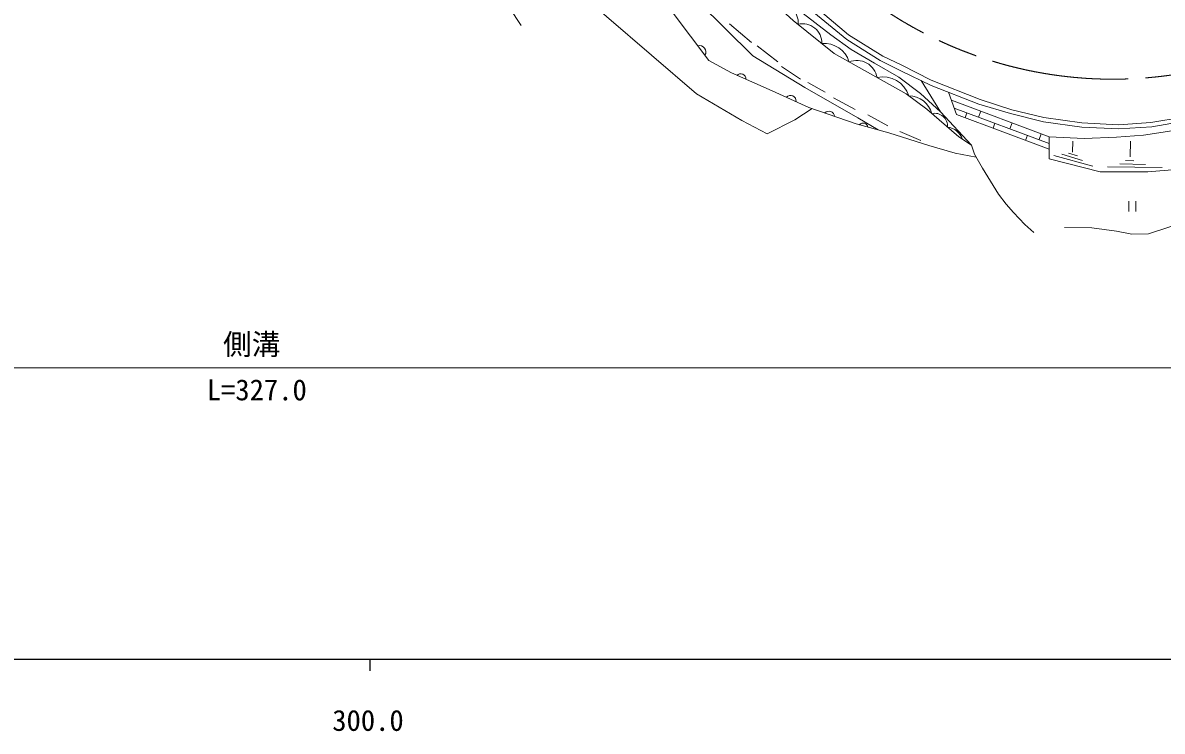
# Model space of a CAD drawing. Units: millimetres, scale not verified. Extents: x 40000 to 680000, y 20000 to 380000.
# Drawn here: x 337728 to 437135, y 198715 to 260573 of the extents above; entities that cross this region are included whole.
import ezdxf
from ezdxf.enums import TextEntityAlignment as Align

# ---------------------------------------------------------------- set-up
doc = ezdxf.new("R2010")
doc.units = ezdxf.units.MM
doc.header["$LTSCALE"] = 1000
doc.linetypes.add('CHAIN', pattern=[18.5, 12, -1.5, 3.5, -1.5])
for name, color, linetype, lineweight in [('M-BGD', 7, 'Continuous', 13), ('M-BMK', 2, 'CHAIN', 13), ('M-STR-HTXT', 7, 'Continuous', 13), ('M-TTL-BAND', 7, 'Continuous', 25)]:
    doc.layers.add(name, color=color, linetype=linetype, lineweight=lineweight)
doc.styles.add('ＭＳ ゴシック', font='')
doc.styles.get('ＭＳ ゴシック').set_extended_font_data('MS Gothic')

msp = doc.modelspace()

# ---------------------------------------------------------------- linework, layer by layer
at = {"layer": 'M-BGD'}
for p, q in [((399382, 260469), (401289, 258843)), ((401808, 258549), (403588, 257161)), ((403911, 256768), (405565, 255647)), ((406224, 255352), (407724, 254511)), ((419197, 252550), (418490, 254503)), ((408467, 254006), (410360, 252997)), ((418744, 253803), (427265, 250624)), ((411440, 252520), (413206, 251567)), ((418988, 253127), (427270, 250038)), ((419197, 252550), (427275, 249538)), ((419934, 252275), (420097, 252714)), ((421116, 252334), (421307, 252846)), ((422375, 251365), (422538, 251803)), ((423842, 251317), (424034, 251830)), ((414244, 251076), (416080, 250305)), ((425211, 250307), (425374, 250746)), ((426387, 250368), (426578, 250881)), ((429319, 249275), (429327, 250226)), ((434348, 248866), (434376, 250231)), ((427680, 248976), (431073, 248065)), ((430176, 248542), (428381, 249102)), ((429730, 248951), (428962, 249196)), ((434656, 248530), (433946, 248539)), ((432348, 247987), (437133, 247941)), ((433432, 248259), (435675, 248184)), ((434219, 245006), (434219, 244108)), ((434842, 245006), (434842, 244108))]:
    msp.add_line(p, q, dxfattribs=at)
for points in [[(345161, 300540), (354591, 298325), (363297, 296537), (364916, 295822), (366620, 294792), (374254, 287202), (377461, 282716), (378137, 280455), (378544, 278562), (378698, 276009), (379034, 273296), (380759, 268543), (384733, 264537), (396500, 254380), (400474, 252045), (402682, 250878), (405069, 252098), (406591, 253086)], [(417779, 252808), (416060, 254398), (414153, 255814), (412036, 257034), (409990, 258253), (408223, 259515), (405433, 261660), (403288, 263623), (401423, 265389), (399264, 267605), (397026, 269979), (394362, 272783), (392511, 275073), (390745, 277091), (388324, 279914), (386875, 281419), (384501, 283784), (382417, 285662), (381059, 286828), (379405, 288034), (377755, 288875), (376699, 289184)], [(384231, 282511), (384526, 280681), (384904, 277422), (385094, 274435), (385248, 273454), (385991, 272283), (386972, 270909), (388332, 269269), (392857, 263570), (397589, 257282), (399545, 256189), (403120, 254632), (406316, 253181), (410438, 251751), (413277, 250952), (416768, 249859), (419060, 249186), (420900, 248849)], [(420491, 249885), (419380, 250604), (416594, 253018), (414785, 254364), (408518, 257876), (404949, 260778), (401878, 263575), (397483, 268475), (390109, 276670), (386744, 280560), (384956, 282200)], [(390255, 268027), (391948, 267095), (401431, 257697), (405951, 254910), (410575, 252279), (412342, 251215)], [(406434, 261726), (409612, 259109), (412537, 257287), (414332, 256380), (416989, 255087), (421148, 253469), (423910, 252655), (426770, 251912), (430121, 251464), (433346, 251314), (436215, 251492), (439057, 251978)], [(406778, 262046), (409765, 259523), (412765, 257658), (414405, 256859), (416985, 255569), (421247, 253859), (424023, 252961), (426799, 252288), (430121, 251826), (433318, 251672), (436150, 251854), (438968, 252344)], [(416096, 255522), (417779, 252808), (420491, 249885)], [(427265, 250624), (427282, 248707), (431724, 247569), (435874, 247555), (445407, 248354), (444300, 252132), (442524, 252281)], [(427265, 250624), (430332, 250459), (433150, 250586), (435506, 250754), (438366, 251195), (442524, 252281)], [(420491, 249885), (420761, 249097), (421443, 247882), (422845, 245620), (423532, 244723), (424149, 243994), (425144, 242956), (425930, 242255)], [(428609, 242711), (431006, 242655), (433138, 242386), (434493, 242124), (435924, 242152), (437634, 242694), (439933, 243414), (442148, 244293), (443896, 244872), (445635, 245134), (450691, 246022), (446878, 247779), (445407, 248354)]]:
    msp.add_lwpolyline(points, dxfattribs=at)
for centre, radius, start, end in [((403814, 260619), 1561, 353.42045, 103.26623), ((405763, 258810), 1678, 358.04838, 103.73214), ((396767, 258027), 559, 328.9365, 104.98703), ((407682, 256560), 2206, 15.61457, 96.3049), ((410479, 255479), 1805, 9.61193, 111.8553), ((400353, 255660), 462, 356.99442, 135.95916), ((412809, 253548), 2299, 16.28571, 103.85017), ((404715, 253760), 476, 352.10009, 139.06881), ((415031, 252123), 2069, 14.31764, 90.42237), ((408069, 252370), 482, 4.38628, 137.34643), ((417300, 251564), 1103, 354.34479, 103.84212), ((411035, 251362), 452, 12.38536, 136.17278), ((418228, 249910), 1555, 18.10485, 83.75005)]:
    msp.add_arc(centre, radius, start, end, dxfattribs=at)
msp.add_open_spline([(377216, 266503), (379206, 263412), (379206, 263412), (381196, 260322)], degree=3, dxfattribs=at)
at = {"layer": 'M-BMK'}
msp.add_arc((432830, 291440), 35794, 223.32429, 313.89527, dxfattribs=at)
at = {"layer": 'M-STR-HTXT'}
msp.add_line((232616, 230435), (495717, 230435), dxfattribs=at)
at = {"layer": 'M-TTL-BAND'}
for p, q in [((40000, 205000), (579000, 205000)), ((368000, 205000), (368000, 204000))]:
    msp.add_line(p, q, dxfattribs=at)

# ---------------------------------------------------------------- texts
at = {"layer": 'M-STR-HTXT', "style": 'ＭＳ ゴシック'}
for s, p in [('側溝', (355200, 231034)), ('L=327.0', (353777, 227056))]:
    msp.add_text(s, height=1833, dxfattribs=at).set_placement(p, align=Align.BOTTOM_LEFT)
at = {"layer": 'M-TTL-BAND', "style": 'ＭＳ ゴシック'}
msp.add_text('300.0', height=1833, dxfattribs=at).set_placement((367844, 198195), align=Align.BOTTOM_CENTER)

doc.saveas('drawing.dxf')
